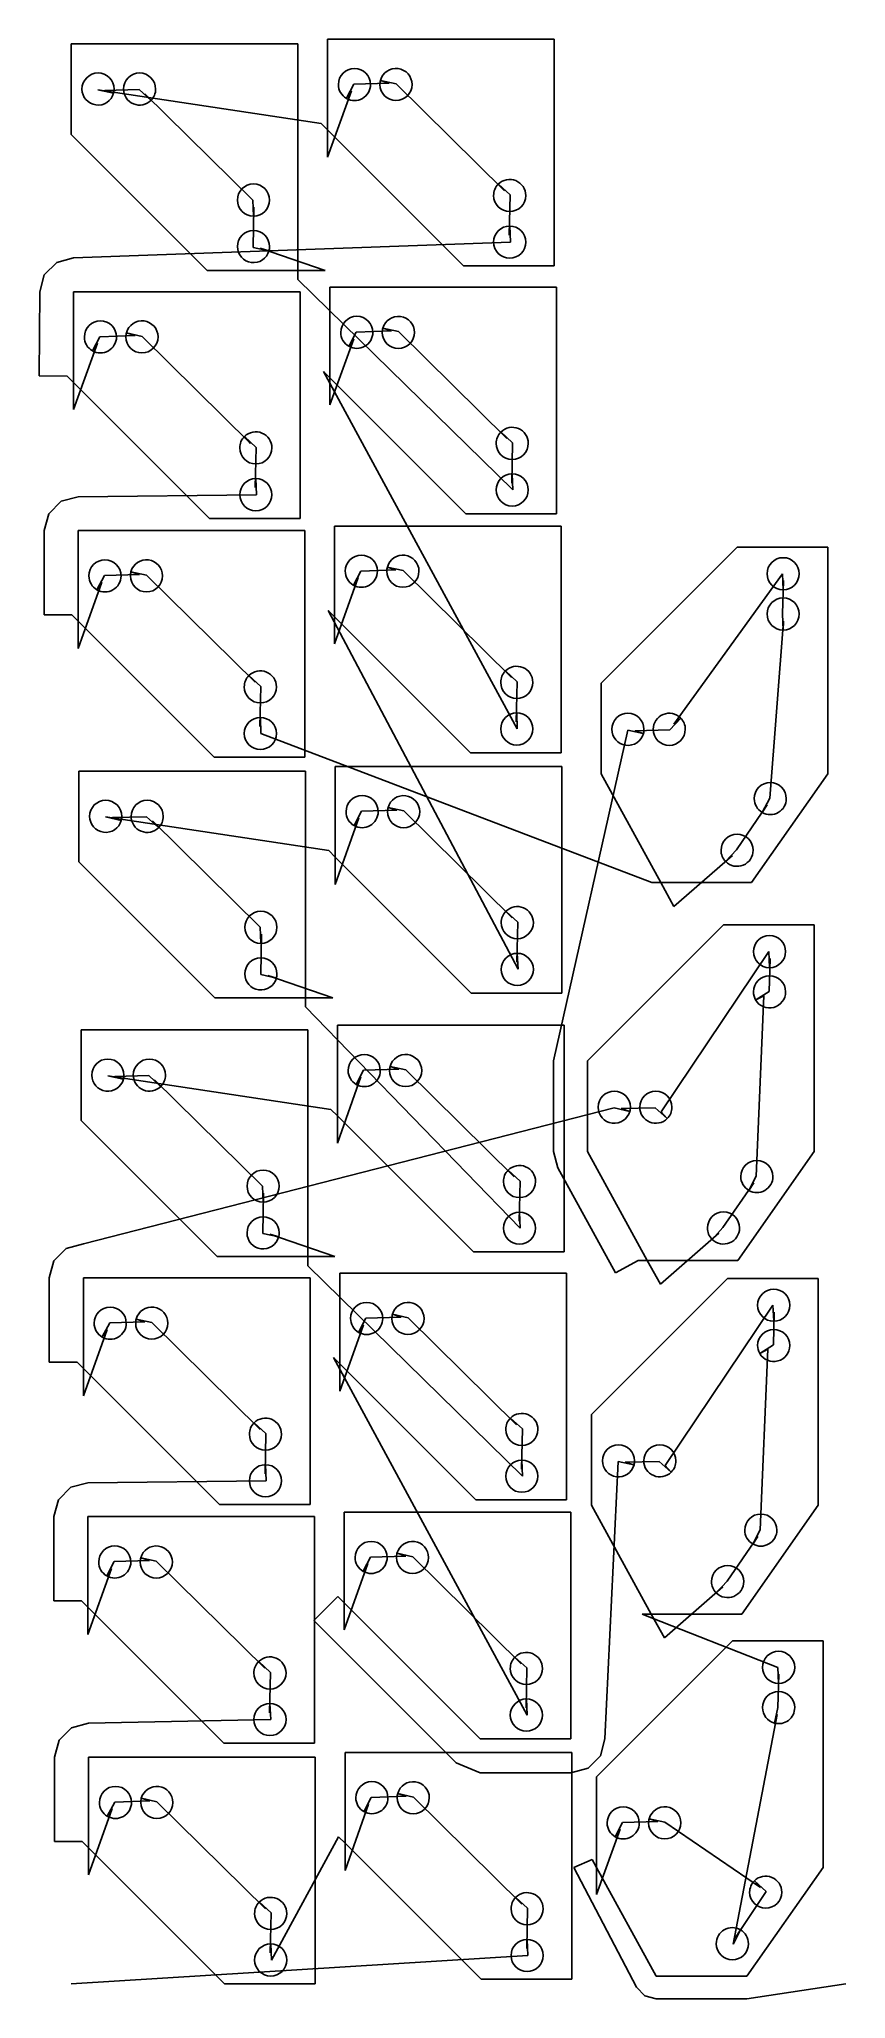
# Model space of a CAD drawing. Header units: inches. Extents: x 0.1 to 4.6, y 0.1 to 10.9.
import ezdxf

# ---------------------------------------------------------------- set-up
doc = ezdxf.new("R2010")
doc.units = ezdxf.units.IN
doc.layers.get('0').update_dxf_attribs({"linetype": 'CONTINUOUS'})
doc.layers.add('3', color=7, linetype='CONTINUOUS')
doc.layers.add('9', color=7, linetype='CONTINUOUS')

msp = doc.modelspace()

# ---------------------------------------------------------------- linework, layer by layer
at = {"color": 0, "linetype": 'CONTINUOUS'}
for p, q in [((1.689, 10.47), (0.457, 10.656)), ((0.496, 10.652), (0.684, 10.657)), ((0.716, 10.634), (1.311, 10.048)), ((1.855, 10.651), (1.724, 10.285)), ((2.063, 10.693), (1.869, 10.687)), ((2.7, 10.099), (2.102, 10.689)), ((2.726, 9.855), (2.731, 10.076)), ((1.317, 10.009), (1.314, 9.787)), ((0.23, 9.704), (0.323, 9.73)), ((0.323, 9.73), (2.732, 9.816)), ((1.352, 9.783), (1.71, 9.66)), ((0.136, 9.542), (0.161, 9.636)), ((0.161, 9.636), (0.23, 9.704)), ((0.133, 9.078), (0.136, 9.542)), ((1.56, 9.61), (2.745, 8.449)), ((0.662, 9.3), (0.468, 9.294)), ((1.299, 8.706), (0.701, 9.296)), ((2.076, 9.326), (1.882, 9.32)), ((2.713, 8.732), (2.115, 9.322)), ((0.454, 9.258), (0.323, 8.892)), ((1.868, 9.283), (1.737, 8.918)), ((0.288, 9.077), (0.133, 9.078)), ((1.702, 9.103), (2.77, 7.131)), ((1.325, 8.462), (1.33, 8.683)), ((2.739, 8.487), (2.744, 8.709)), ((0.186, 8.318), (0.255, 8.387)), ((0.255, 8.387), (0.348, 8.412)), ((0.348, 8.412), (1.331, 8.423)), ((0.161, 8.225), (0.186, 8.318)), ((0.161, 7.76), (0.161, 8.225)), ((2.101, 8.008), (1.907, 8.002)), ((2.738, 7.414), (2.14, 8.004)), ((0.479, 7.941), (0.348, 7.575)), ((0.687, 7.983), (0.493, 7.977)), ((1.324, 7.389), (0.726, 7.979)), ((1.893, 7.966), (1.762, 7.6)), ((3.634, 7.158), (4.232, 7.987)), ((4.238, 7.949), (4.232, 7.765)), ((1.727, 7.785), (2.774, 5.806)), ((0.313, 7.76), (0.161, 7.76)), ((4.238, 7.726), (4.162, 6.749)), ((1.35, 7.144), (1.355, 7.366)), ((2.764, 7.17), (2.769, 7.391)), ((3.512, 6.284), (1.356, 7.106)), ((2.97, 5.3), (3.379, 7.125)), ((3.418, 7.121), (3.611, 7.126)), ((4.148, 6.712), (3.979, 6.465)), ((1.731, 6.46), (0.499, 6.646)), ((0.538, 6.642), (0.726, 6.647)), ((0.758, 6.624), (1.352, 6.037)), ((1.897, 6.64), (1.766, 6.274)), ((2.105, 6.683), (1.911, 6.677)), ((2.741, 6.089), (2.144, 6.679)), ((3.956, 6.434), (3.634, 6.152)), ((2.768, 5.844), (2.773, 6.066)), ((1.359, 5.999), (1.355, 5.776)), ((3.563, 5.019), (4.158, 5.903)), ((4.164, 5.865), (4.159, 5.684)), ((1.394, 5.772), (1.752, 5.649)), ((4.129, 5.66), (4.088, 4.665)), ((1.602, 5.599), (2.786, 4.378)), ((2.97, 4.8), (2.97, 5.3)), ((1.742, 5.032), (0.511, 5.218)), ((0.55, 5.214), (0.738, 5.219)), ((0.769, 5.196), (1.364, 4.61)), ((1.908, 5.213), (1.778, 4.847)), ((2.117, 5.255), (1.922, 5.249)), ((2.753, 4.661), (2.155, 5.251)), ((0.377, 4.291), (3.304, 5.041)), ((3.343, 5.037), (3.531, 5.042)), ((2.993, 4.71), (2.97, 4.8)), ((3.311, 4.131), (2.993, 4.71)), ((1.37, 4.571), (1.367, 4.349)), ((2.78, 4.417), (2.785, 4.638)), ((4.074, 4.628), (3.904, 4.381)), ((1.406, 4.345), (1.764, 4.221)), ((3.881, 4.35), (3.559, 4.069)), ((0.215, 4.198), (0.283, 4.266)), ((0.283, 4.266), (0.377, 4.291)), ((0.189, 4.104), (0.215, 4.198)), ((1.614, 4.171), (2.799, 3.011)), ((3.437, 4.2), (3.311, 4.131)), ((0.189, 3.639), (0.189, 4.104)), ((3.585, 3.069), (4.18, 3.953)), ((4.186, 3.915), (4.182, 3.734)), ((0.508, 3.82), (0.377, 3.454)), ((0.716, 3.862), (0.522, 3.856)), ((1.352, 3.268), (0.754, 3.858)), ((1.921, 3.845), (1.791, 3.479)), ((2.13, 3.888), (1.935, 3.882)), ((2.766, 3.294), (2.168, 3.884)), ((4.151, 3.71), (4.11, 2.715)), ((0.342, 3.639), (0.189, 3.639)), ((1.756, 3.665), (2.824, 1.693)), ((1.379, 3.024), (1.384, 3.245)), ((2.793, 3.049), (2.798, 3.271)), ((3.253, 1.562), (3.327, 3.091)), ((3.365, 3.087), (3.553, 3.092)), ((0.24, 2.88), (0.308, 2.949)), ((0.308, 2.949), (0.402, 2.974)), ((0.402, 2.974), (1.385, 2.985)), ((0.214, 2.787), (0.24, 2.88)), ((0.214, 2.322), (0.214, 2.787)), ((4.096, 2.678), (3.927, 2.431)), ((0.533, 2.502), (0.402, 2.137)), ((0.741, 2.545), (0.547, 2.539)), ((1.377, 1.951), (0.779, 2.541)), ((1.946, 2.528), (1.816, 2.162)), ((2.155, 2.57), (1.96, 2.564)), ((2.791, 1.976), (2.193, 2.566)), ((3.904, 2.4), (3.582, 2.119)), ((0.367, 2.322), (0.214, 2.322)), ((1.781, 2.347), (1.648, 2.215)), ((1.648, 2.215), (2.433, 1.429)), ((3.459, 2.25), (4.207, 1.956)), ((2.818, 1.732), (2.823, 1.953)), ((1.404, 1.706), (1.409, 1.928)), ((4.213, 1.918), (4.207, 1.735)), ((0.243, 1.555), (0.312, 1.623)), ((0.312, 1.623), (0.406, 1.648)), ((0.406, 1.648), (1.41, 1.668)), ((4.203, 1.696), (3.96, 0.43)), ((0.218, 1.461), (0.243, 1.555)), ((3.228, 1.468), (3.253, 1.562)), ((0.218, 0.996), (0.218, 1.461)), ((2.433, 1.429), (2.566, 1.374)), ((3.16, 1.4), (3.228, 1.468)), ((2.566, 1.374), (3.066, 1.374)), ((3.066, 1.374), (3.16, 1.4)), ((0.744, 1.219), (0.55, 1.213)), ((1.381, 0.625), (0.783, 1.215)), ((1.95, 1.202), (1.82, 0.836)), ((2.158, 1.245), (1.964, 1.239)), ((2.795, 0.65), (2.197, 1.24)), ((0.536, 1.177), (0.406, 0.811)), ((3.545, 1.106), (3.351, 1.1)), ((4.111, 0.742), (3.584, 1.102)), ((0.37, 0.996), (0.218, 0.996)), ((1.784, 1.022), (1.414, 0.342)), ((3.337, 1.063), (3.206, 0.703)), ((3.182, 0.897), (3.081, 0.853)), ((3.081, 0.853), (3.427, 0.193)), ((3.974, 0.466), (4.143, 0.719)), ((1.408, 0.381), (1.413, 0.602)), ((2.822, 0.406), (2.827, 0.627)), ((0.31, 0.211), (2.828, 0.367)), ((3.427, 0.193), (3.473, 0.145)), ((3.473, 0.145), (3.536, 0.128)), ((3.536, 0.128), (4.036, 0.128)), ((4.036, 0.128), (4.582, 0.211))]:
    msp.add_line(p, q, dxfattribs=at)
at = {"layer": '3', "color": 3, "linetype": 'CONTINUOUS'}
for p, q in [((1.724, 10.435), (1.724, 10.935)), ((1.724, 10.935), (2.974, 10.935)), ((2.974, 10.935), (2.974, 9.685)), ((0.31, 10.41), (0.31, 10.91)), ((0.31, 10.91), (1.56, 10.91)), ((1.56, 10.91), (1.56, 9.66)), ((1.06, 9.66), (0.31, 10.41)), ((2.474, 9.685), (1.724, 10.435)), ((1.56, 9.66), (1.06, 9.66)), ((2.974, 9.685), (2.474, 9.685)), ((0.323, 9.042), (0.323, 9.542)), ((0.323, 9.542), (1.573, 9.542)), ((1.573, 9.542), (1.573, 8.292)), ((1.737, 9.068), (1.737, 9.568)), ((1.737, 9.568), (2.987, 9.568)), ((2.987, 9.568), (2.987, 8.318)), ((1.073, 8.292), (0.323, 9.042)), ((2.487, 8.318), (1.737, 9.068)), ((0.348, 7.725), (0.348, 8.225)), ((0.348, 8.225), (1.598, 8.225)), ((1.573, 8.292), (1.073, 8.292)), ((1.598, 8.225), (1.598, 6.975)), ((1.762, 7.75), (1.762, 8.25)), ((1.762, 8.25), (3.012, 8.25)), ((2.987, 8.318), (2.487, 8.318)), ((3.012, 8.25), (3.012, 7)), ((3.232, 7.384), (3.982, 8.134)), ((3.982, 8.134), (4.482, 8.134)), ((4.482, 8.134), (4.482, 6.884)), ((1.098, 6.975), (0.348, 7.725)), ((2.512, 7), (1.762, 7.75)), ((3.232, 6.884), (3.232, 7.384)), ((1.598, 6.975), (1.098, 6.975)), ((1.766, 6.424), (1.766, 6.924)), ((1.766, 6.924), (3.016, 6.924)), ((3.012, 7), (2.512, 7)), ((3.016, 6.924), (3.016, 5.674)), ((0.352, 6.399), (0.352, 6.899)), ((0.352, 6.899), (1.602, 6.899)), ((1.602, 6.899), (1.602, 5.649)), ((3.562, 6.284), (3.232, 6.884)), ((4.482, 6.884), (4.062, 6.284)), ((1.102, 5.649), (0.352, 6.399)), ((2.516, 5.674), (1.766, 6.424)), ((4.062, 6.284), (3.562, 6.284)), ((3.157, 5.3), (3.907, 6.05)), ((3.907, 6.05), (4.407, 6.05)), ((4.407, 6.05), (4.407, 4.8)), ((1.602, 5.649), (1.102, 5.649)), ((3.016, 5.674), (2.516, 5.674)), ((0.364, 4.971), (0.364, 5.471)), ((0.364, 5.471), (1.614, 5.471)), ((1.614, 5.471), (1.614, 4.221)), ((1.778, 4.997), (1.778, 5.497)), ((1.778, 5.497), (3.028, 5.497)), ((3.028, 5.497), (3.028, 4.247)), ((3.157, 4.8), (3.157, 5.3)), ((1.114, 4.221), (0.364, 4.971)), ((2.528, 4.247), (1.778, 4.997)), ((3.487, 4.2), (3.157, 4.8)), ((4.407, 4.8), (3.987, 4.2)), ((1.614, 4.221), (1.114, 4.221)), ((3.028, 4.247), (2.528, 4.247)), ((1.791, 3.629), (1.791, 4.129)), ((1.791, 4.129), (3.041, 4.129)), ((3.041, 4.129), (3.041, 2.879)), ((3.987, 4.2), (3.487, 4.2)), ((0.377, 3.604), (0.377, 4.104)), ((0.377, 4.104), (1.627, 4.104)), ((1.627, 4.104), (1.627, 2.854)), ((3.18, 3.35), (3.93, 4.1)), ((3.93, 4.1), (4.43, 4.1)), ((4.43, 4.1), (4.43, 2.85)), ((1.127, 2.854), (0.377, 3.604)), ((2.541, 2.879), (1.791, 3.629)), ((3.18, 2.85), (3.18, 3.35)), ((1.627, 2.854), (1.127, 2.854)), ((1.816, 2.312), (1.816, 2.812)), ((1.816, 2.812), (3.066, 2.812)), ((3.041, 2.879), (2.541, 2.879)), ((3.066, 2.812), (3.066, 1.562)), ((3.509, 2.25), (3.18, 2.85)), ((4.43, 2.85), (4.009, 2.25)), ((0.402, 2.287), (0.402, 2.787)), ((0.402, 2.787), (1.652, 2.787)), ((1.652, 2.787), (1.652, 1.537)), ((1.152, 1.537), (0.402, 2.287)), ((2.566, 1.562), (1.816, 2.312)), ((4.009, 2.25), (3.509, 2.25)), ((3.206, 1.353), (3.956, 2.103)), ((3.956, 2.103), (4.456, 2.103)), ((4.456, 2.103), (4.456, 0.853)), ((1.652, 1.537), (1.152, 1.537)), ((3.066, 1.562), (2.566, 1.562)), ((0.406, 0.961), (0.406, 1.461)), ((0.406, 1.461), (1.656, 1.461)), ((1.656, 1.461), (1.656, 0.211)), ((1.82, 0.986), (1.82, 1.486)), ((1.82, 1.486), (3.07, 1.486)), ((3.07, 1.486), (3.07, 0.236)), ((3.206, 0.853), (3.206, 1.353)), ((2.57, 0.236), (1.82, 0.986)), ((1.156, 0.211), (0.406, 0.961)), ((3.536, 0.253), (3.206, 0.853)), ((4.456, 0.853), (4.036, 0.253)), ((3.07, 0.236), (2.57, 0.236)), ((4.036, 0.253), (3.536, 0.253)), ((1.656, 0.211), (1.156, 0.211))]:
    msp.add_line(p, q, dxfattribs=at)
for centre, start, end in [((0.458, 10.66), 360, 180), ((0.687, 10.66), 360, 180), ((1.872, 10.685), 360, 180), ((2.101, 10.685), 165, 180), ((2.101, 10.685), 360, 165), ((0.458, 10.66), 180, 345), ((0.458, 10.66), 345, 0), ((0.687, 10.66), 180, 315), ((0.687, 10.66), 315, 0), ((1.872, 10.685), 180, 240), ((1.872, 10.685), 240, 0), ((2.101, 10.685), 180, 360), ((2.728, 10.073), 360, 135), ((1.315, 10.048), 360, 180), ((2.728, 10.073), 135, 180), ((2.728, 10.073), 180, 360), ((1.315, 10.048), 180, 270), ((1.315, 10.048), 270, 0), ((1.315, 9.791), 360, 180), ((2.728, 9.816), 90, 180), ((2.728, 9.816), 360, 90), ((1.315, 9.791), 180, 345), ((1.315, 9.791), 345, 0), ((2.728, 9.816), 180, 0), ((1.885, 9.318), 360, 180), ((2.114, 9.318), 360, 165), ((0.471, 9.293), 0, 180), ((0.7, 9.293), 165, 180), ((0.7, 9.293), 360, 165), ((1.885, 9.318), 180, 240), ((1.885, 9.318), 240, 0), ((2.114, 9.318), 165, 180), ((2.114, 9.318), 180, 360), ((0.471, 9.293), 180, 240), ((0.471, 9.293), 240, 0), ((0.7, 9.293), 180, 360), ((1.328, 8.681), 360, 135), ((2.742, 8.706), 135, 180), ((2.742, 8.706), 360, 135), ((1.328, 8.681), 135, 180), ((1.328, 8.681), 180, 360), ((2.742, 8.706), 180, 360), ((1.328, 8.423), 90, 180), ((1.328, 8.423), 360, 90), ((2.742, 8.449), 90, 180), ((2.742, 8.449), 180, 360), ((2.742, 8.449), 360, 90), ((1.328, 8.423), 180, 360), ((0.496, 7.975), 360, 180), ((0.725, 7.975), 165, 180), ((0.725, 7.975), 360, 165), ((1.91, 8.001), 0, 180), ((1.91, 8.001), 180, 240), ((1.91, 8.001), 240, 0), ((2.139, 8.001), 165, 180), ((2.139, 8.001), 180, 0), ((2.139, 8.001), 360, 165), ((4.236, 7.987), 360, 180), ((0.496, 7.975), 180, 240), ((0.496, 7.975), 240, 0), ((0.725, 7.975), 180, 360), ((4.236, 7.987), 180, 270), ((4.236, 7.987), 270, 0), ((4.236, 7.765), 360, 180), ((4.236, 7.765), 180, 270), ((4.236, 7.765), 270, 0), ((2.767, 7.388), 360, 135), ((1.353, 7.363), 135, 180), ((1.353, 7.363), 180, 360), ((1.353, 7.363), 360, 135), ((2.767, 7.388), 135, 180), ((2.767, 7.388), 180, 0), ((1.353, 7.106), 90, 180), ((1.353, 7.106), 360, 90), ((2.767, 7.131), 90, 180), ((2.767, 7.131), 360, 90), ((3.38, 7.129), 0, 180), ((3.608, 7.129), 45, 180), ((3.608, 7.129), 360, 45), ((1.353, 7.106), 180, 360), ((2.767, 7.131), 180, 0), ((3.38, 7.129), 180, 345), ((3.38, 7.129), 345, 0), ((3.608, 7.129), 180, 360), ((4.165, 6.747), 360, 180), ((0.5, 6.649), 360, 180), ((0.729, 6.649), 360, 180), ((1.914, 6.675), 360, 180), ((2.143, 6.675), 360, 165), ((4.165, 6.747), 180, 240), ((4.165, 6.747), 240, 0), ((0.5, 6.649), 180, 345), ((0.5, 6.649), 345, 0), ((0.729, 6.649), 180, 315), ((0.729, 6.649), 315, 0), ((1.914, 6.675), 180, 240), ((1.914, 6.675), 240, 0), ((2.143, 6.675), 165, 180), ((2.143, 6.675), 180, 360), ((3.982, 6.462), 360, 180), ((3.982, 6.462), 180, 225), ((3.982, 6.462), 225, 0), ((1.356, 6.037), 360, 180), ((2.77, 6.063), 135, 180), ((2.77, 6.063), 180, 360), ((2.77, 6.063), 360, 135), ((1.356, 6.037), 180, 270), ((1.356, 6.037), 270, 0), ((4.161, 5.903), 360, 180), ((1.356, 5.78), 360, 180), ((2.77, 5.805), 90, 180), ((2.77, 5.805), 360, 90), ((4.161, 5.903), 180, 270), ((4.161, 5.903), 270, 0), ((1.356, 5.78), 180, 345), ((1.356, 5.78), 345, 0), ((2.77, 5.805), 180, 0), ((4.161, 5.681), 360, 180), ((4.161, 5.681), 180, 210), ((4.161, 5.681), 210, 0), ((0.512, 5.222), 360, 180), ((0.741, 5.222), 360, 180), ((1.926, 5.247), 360, 180), ((2.154, 5.247), 360, 165), ((0.512, 5.222), 180, 345), ((0.512, 5.222), 345, 0), ((0.741, 5.222), 180, 315), ((0.741, 5.222), 315, 0), ((1.926, 5.247), 180, 240), ((1.926, 5.247), 240, 0), ((2.154, 5.247), 165, 180), ((2.154, 5.247), 180, 360), ((3.305, 5.045), 360, 180), ((3.534, 5.045), 360, 180), ((3.305, 5.045), 180, 345), ((3.305, 5.045), 345, 0), ((3.534, 5.045), 180, 315), ((3.534, 5.045), 315, 0), ((1.368, 4.61), 360, 180), ((2.782, 4.635), 135, 180), ((2.782, 4.635), 360, 135), ((4.091, 4.663), 360, 180), ((4.091, 4.663), 180, 240), ((4.091, 4.663), 240, 0), ((1.368, 4.61), 180, 270), ((1.368, 4.61), 270, 0), ((2.782, 4.635), 180, 360), ((1.368, 4.352), 360, 180), ((2.782, 4.378), 90, 180), ((2.782, 4.378), 360, 90), ((3.907, 4.379), 360, 180), ((1.368, 4.352), 180, 345), ((1.368, 4.352), 345, 0), ((2.782, 4.378), 180, 360), ((3.907, 4.379), 180, 225), ((3.907, 4.379), 225, 0), ((4.184, 3.953), 360, 180), ((0.525, 3.854), 360, 180), ((0.754, 3.854), 360, 165), ((1.939, 3.88), 360, 180), ((2.167, 3.88), 165, 180), ((2.167, 3.88), 360, 165), ((4.184, 3.953), 180, 270), ((4.184, 3.953), 270, 0), ((0.525, 3.854), 180, 240), ((0.525, 3.854), 240, 0), ((0.754, 3.854), 165, 180), ((0.754, 3.854), 180, 360), ((1.939, 3.88), 180, 240), ((1.939, 3.88), 240, 0), ((2.167, 3.88), 180, 360), ((4.184, 3.731), 360, 180), ((4.184, 3.731), 180, 210), ((4.184, 3.731), 210, 0), ((2.795, 3.268), 360, 135), ((1.381, 3.242), 135, 180), ((1.381, 3.242), 180, 360), ((1.381, 3.242), 360, 135), ((2.795, 3.268), 135, 180), ((2.795, 3.268), 180, 360), ((3.328, 3.095), 360, 180), ((3.556, 3.095), 360, 180), ((1.381, 2.985), 90, 180), ((1.381, 2.985), 360, 90), ((2.795, 3.01), 90, 180), ((2.795, 3.01), 360, 90), ((3.328, 3.095), 180, 345), ((3.328, 3.095), 345, 0), ((3.556, 3.095), 180, 315), ((3.556, 3.095), 315, 0), ((1.381, 2.985), 180, 360), ((2.795, 3.01), 180, 360), ((4.113, 2.713), 360, 180), ((4.113, 2.713), 180, 240), ((4.113, 2.713), 240, 0), ((0.55, 2.537), 360, 180), ((0.779, 2.537), 360, 165), ((1.964, 2.562), 360, 180), ((2.192, 2.562), 360, 165), ((0.55, 2.537), 180, 240), ((0.55, 2.537), 240, 0), ((0.779, 2.537), 165, 180), ((0.779, 2.537), 180, 360), ((1.964, 2.562), 180, 240), ((1.964, 2.562), 240, 0), ((2.192, 2.562), 165, 180), ((2.192, 2.562), 180, 360), ((3.93, 2.429), 360, 180), ((3.93, 2.429), 180, 225), ((3.93, 2.429), 225, 0), ((1.406, 1.925), 135, 180), ((1.406, 1.925), 360, 135), ((2.82, 1.95), 135, 180), ((2.82, 1.95), 180, 360), ((2.82, 1.95), 360, 135), ((4.211, 1.956), 360, 180), ((4.211, 1.956), 180, 270), ((4.211, 1.956), 270, 0), ((1.406, 1.925), 180, 360), ((1.406, 1.668), 90, 180), ((1.406, 1.668), 360, 90), ((2.82, 1.693), 90, 180), ((2.82, 1.693), 360, 90), ((4.211, 1.734), 360, 180), ((4.211, 1.734), 180, 255), ((4.211, 1.734), 255, 0), ((1.406, 1.668), 180, 360), ((2.82, 1.693), 180, 360), ((0.554, 1.211), 360, 180), ((0.782, 1.211), 360, 165), ((1.968, 1.237), 360, 180), ((2.196, 1.237), 360, 165), ((0.554, 1.211), 180, 240), ((0.554, 1.211), 240, 0), ((0.782, 1.211), 165, 180), ((0.782, 1.211), 180, 360), ((1.968, 1.237), 180, 240), ((1.968, 1.237), 240, 0), ((2.196, 1.237), 165, 180), ((2.196, 1.237), 180, 360), ((3.354, 1.098), 360, 180), ((3.354, 1.098), 180, 240), ((3.354, 1.098), 240, 0), ((3.583, 1.098), 165, 180), ((3.583, 1.098), 180, 360), ((3.583, 1.098), 360, 165), ((4.14, 0.716), 135, 180), ((4.14, 0.716), 360, 135), ((1.41, 0.599), 135, 180), ((1.41, 0.599), 360, 135), ((2.824, 0.625), 135, 180), ((2.824, 0.625), 360, 135), ((4.14, 0.716), 180, 360), ((1.41, 0.599), 180, 360), ((2.824, 0.625), 180, 360), ((2.824, 0.367), 90, 180), ((2.824, 0.367), 360, 90), ((3.956, 0.432), 60, 180), ((3.956, 0.432), 360, 60), ((1.41, 0.342), 90, 180), ((1.41, 0.342), 180, 360), ((1.41, 0.342), 360, 90), ((2.824, 0.367), 180, 360), ((3.956, 0.432), 180, 360)]:
    msp.add_arc(centre, 0.0886, start, end, dxfattribs=at)
at = {"layer": '9', "color": 9, "linetype": 'CONTINUOUS'}
for p, q in [((2.102, 10.689), (2.015, 10.708)), ((2.015, 10.708), (2.063, 10.693)), ((0.457, 10.656), (0.544, 10.637)), ((0.544, 10.637), (0.496, 10.652)), ((0.684, 10.657), (0.75, 10.597)), ((0.75, 10.597), (0.716, 10.634)), ((1.869, 10.687), (1.828, 10.609)), ((1.828, 10.609), (1.855, 10.651)), ((1.724, 10.435), (1.689, 10.47)), ((1.724, 10.285), (1.724, 10.435)), ((2.731, 10.076), (2.666, 10.136)), ((2.666, 10.136), (2.7, 10.099)), ((1.311, 10.048), (1.315, 9.959)), ((1.315, 9.959), (1.317, 10.009)), ((2.728, 9.905), (2.726, 9.855)), ((2.732, 9.816), (2.728, 9.905)), ((1.314, 9.787), (1.4, 9.768)), ((1.4, 9.768), (1.352, 9.783)), ((1.71, 9.66), (1.56, 9.66)), ((1.56, 9.66), (1.56, 9.61)), ((0.468, 9.294), (0.427, 9.216)), ((0.701, 9.296), (0.614, 9.315)), ((0.614, 9.315), (0.662, 9.3)), ((1.882, 9.32), (1.841, 9.241)), ((2.115, 9.322), (2.028, 9.341)), ((2.028, 9.341), (2.076, 9.326)), ((0.427, 9.216), (0.454, 9.258)), ((1.841, 9.241), (1.868, 9.283)), ((1.737, 9.068), (1.702, 9.103)), ((0.323, 9.042), (0.288, 9.077)), ((0.323, 8.892), (0.323, 9.042)), ((1.737, 8.918), (1.737, 9.068)), ((2.744, 8.709), (2.679, 8.769)), ((2.679, 8.769), (2.713, 8.732)), ((1.33, 8.683), (1.265, 8.743)), ((1.265, 8.743), (1.299, 8.706)), ((1.328, 8.512), (1.325, 8.462)), ((1.331, 8.423), (1.328, 8.512)), ((2.742, 8.537), (2.739, 8.487)), ((2.745, 8.449), (2.742, 8.537)), ((0.726, 7.979), (0.639, 7.998)), ((0.639, 7.998), (0.687, 7.983)), ((1.907, 8.002), (1.866, 7.924)), ((2.14, 8.004), (2.053, 8.023)), ((2.053, 8.023), (2.101, 8.008)), ((0.493, 7.977), (0.452, 7.898)), ((0.452, 7.898), (0.479, 7.941)), ((1.866, 7.924), (1.893, 7.966)), ((4.232, 7.987), (4.236, 7.899)), ((4.236, 7.899), (4.238, 7.949)), ((1.762, 7.75), (1.727, 7.785)), ((0.348, 7.725), (0.313, 7.76)), ((0.348, 7.575), (0.348, 7.725)), ((1.762, 7.6), (1.762, 7.75)), ((4.232, 7.765), (4.236, 7.676)), ((4.236, 7.676), (4.238, 7.726)), ((1.355, 7.366), (1.29, 7.426)), ((1.29, 7.426), (1.324, 7.389)), ((2.769, 7.391), (2.704, 7.451)), ((2.704, 7.451), (2.738, 7.414)), ((1.353, 7.194), (1.35, 7.144)), ((1.356, 7.106), (1.353, 7.194)), ((2.767, 7.22), (2.764, 7.17)), ((2.77, 7.131), (2.767, 7.22)), ((3.611, 7.126), (3.671, 7.191)), ((3.671, 7.191), (3.634, 7.158)), ((3.379, 7.125), (3.465, 7.106)), ((3.465, 7.106), (3.418, 7.121)), ((4.162, 6.749), (4.121, 6.67)), ((4.121, 6.67), (4.148, 6.712)), ((0.499, 6.646), (0.586, 6.626)), ((0.586, 6.626), (0.538, 6.642)), ((0.726, 6.647), (0.791, 6.587)), ((0.791, 6.587), (0.758, 6.624)), ((1.911, 6.677), (1.87, 6.598)), ((1.87, 6.598), (1.897, 6.64)), ((2.144, 6.679), (2.057, 6.698)), ((2.057, 6.698), (2.105, 6.683)), ((1.766, 6.424), (1.731, 6.46)), ((1.766, 6.274), (1.766, 6.424)), ((3.979, 6.465), (3.919, 6.4)), ((3.919, 6.4), (3.956, 6.434)), ((3.562, 6.284), (3.512, 6.284)), ((3.634, 6.152), (3.562, 6.284)), ((2.773, 6.066), (2.708, 6.125)), ((2.708, 6.125), (2.741, 6.089)), ((1.352, 6.037), (1.356, 5.949)), ((1.356, 5.949), (1.359, 5.999)), ((2.77, 5.894), (2.768, 5.844)), ((2.774, 5.806), (2.77, 5.894)), ((4.158, 5.903), (4.161, 5.815)), ((4.161, 5.815), (4.164, 5.865)), ((1.355, 5.776), (1.442, 5.757)), ((1.442, 5.757), (1.394, 5.772)), ((1.752, 5.649), (1.602, 5.649)), ((1.602, 5.649), (1.602, 5.599)), ((4.159, 5.684), (4.085, 5.637)), ((4.085, 5.637), (4.129, 5.66)), ((0.511, 5.218), (0.597, 5.199)), ((0.597, 5.199), (0.55, 5.214)), ((0.738, 5.219), (0.803, 5.159)), ((0.803, 5.159), (0.769, 5.196)), ((1.922, 5.249), (1.882, 5.171)), ((1.882, 5.171), (1.908, 5.213)), ((2.155, 5.251), (2.069, 5.27)), ((2.069, 5.27), (2.117, 5.255)), ((1.778, 4.997), (1.742, 5.032)), ((1.778, 4.847), (1.778, 4.997)), ((3.304, 5.041), (3.391, 5.022)), ((3.391, 5.022), (3.343, 5.037)), ((3.531, 5.042), (3.596, 4.982)), ((3.596, 4.982), (3.563, 5.019)), ((2.785, 4.638), (2.719, 4.698)), ((2.719, 4.698), (2.753, 4.661)), ((4.088, 4.665), (4.047, 4.586)), ((1.364, 4.61), (1.368, 4.521)), ((1.368, 4.521), (1.37, 4.571)), ((4.047, 4.586), (4.074, 4.628)), ((2.782, 4.466), (2.78, 4.417)), ((2.786, 4.378), (2.782, 4.466)), ((1.367, 4.349), (1.454, 4.33)), ((1.454, 4.33), (1.406, 4.345)), ((3.904, 4.381), (3.845, 4.316)), ((3.845, 4.316), (3.881, 4.35)), ((1.764, 4.221), (1.614, 4.221)), ((1.614, 4.221), (1.614, 4.171)), ((3.487, 4.2), (3.437, 4.2)), ((3.559, 4.069), (3.487, 4.2)), ((2.168, 3.884), (2.082, 3.903)), ((2.082, 3.903), (2.13, 3.888)), ((4.18, 3.953), (4.184, 3.865)), ((4.184, 3.865), (4.186, 3.915)), ((0.522, 3.856), (0.481, 3.778)), ((0.481, 3.778), (0.508, 3.82)), ((0.754, 3.858), (0.668, 3.877)), ((0.668, 3.877), (0.716, 3.862)), ((1.935, 3.882), (1.895, 3.803)), ((1.895, 3.803), (1.921, 3.845)), ((4.182, 3.734), (4.107, 3.687)), ((4.107, 3.687), (4.151, 3.71)), ((0.377, 3.604), (0.342, 3.639)), ((0.377, 3.454), (0.377, 3.604)), ((1.791, 3.629), (1.756, 3.665)), ((1.791, 3.479), (1.791, 3.629)), ((1.384, 3.245), (1.319, 3.305)), ((1.319, 3.305), (1.352, 3.268)), ((2.798, 3.271), (2.732, 3.33)), ((2.732, 3.33), (2.766, 3.294)), ((1.381, 3.074), (1.379, 3.024)), ((1.385, 2.985), (1.381, 3.074)), ((2.795, 3.099), (2.793, 3.049)), ((2.799, 3.011), (2.795, 3.099)), ((3.327, 3.091), (3.413, 3.072)), ((3.413, 3.072), (3.365, 3.087)), ((3.553, 3.092), (3.619, 3.032)), ((3.619, 3.032), (3.585, 3.069)), ((4.11, 2.715), (4.069, 2.636)), ((4.069, 2.636), (4.096, 2.678)), ((0.547, 2.539), (0.506, 2.46)), ((0.506, 2.46), (0.533, 2.502)), ((0.779, 2.541), (0.693, 2.56)), ((0.693, 2.56), (0.741, 2.545)), ((1.96, 2.564), (1.92, 2.486)), ((1.92, 2.486), (1.946, 2.528)), ((2.193, 2.566), (2.107, 2.585)), ((2.107, 2.585), (2.155, 2.57)), ((3.927, 2.431), (3.867, 2.366)), ((3.867, 2.366), (3.904, 2.4)), ((0.402, 2.287), (0.367, 2.322)), ((0.402, 2.137), (0.402, 2.287)), ((1.816, 2.312), (1.781, 2.347)), ((1.816, 2.162), (1.816, 2.312)), ((3.509, 2.25), (3.459, 2.25)), ((3.582, 2.119), (3.509, 2.25)), ((1.409, 1.928), (1.344, 1.988)), ((1.344, 1.988), (1.377, 1.951)), ((2.823, 1.953), (2.757, 2.013)), ((2.757, 2.013), (2.791, 1.976)), ((4.207, 1.956), (4.211, 1.868)), ((4.211, 1.868), (4.213, 1.918)), ((1.406, 1.756), (1.404, 1.706)), ((1.41, 1.668), (1.406, 1.756)), ((2.82, 1.782), (2.818, 1.732)), ((2.824, 1.693), (2.82, 1.782)), ((4.207, 1.735), (4.188, 1.648)), ((4.188, 1.648), (4.203, 1.696)), ((0.55, 1.213), (0.509, 1.135)), ((0.783, 1.215), (0.697, 1.234)), ((0.697, 1.234), (0.744, 1.219)), ((1.964, 1.239), (1.923, 1.16)), ((1.923, 1.16), (1.95, 1.202)), ((2.197, 1.24), (2.111, 1.26)), ((2.111, 1.26), (2.158, 1.245)), ((0.509, 1.135), (0.536, 1.177)), ((3.351, 1.1), (3.31, 1.021)), ((3.584, 1.102), (3.497, 1.121)), ((3.497, 1.121), (3.545, 1.106)), ((0.406, 0.961), (0.37, 0.996)), ((1.82, 0.986), (1.784, 1.022)), ((1.82, 0.836), (1.82, 0.986)), ((3.31, 1.021), (3.337, 1.063)), ((0.406, 0.811), (0.406, 0.961)), ((3.206, 0.853), (3.182, 0.897)), ((3.206, 0.703), (3.206, 0.853)), ((4.143, 0.719), (4.078, 0.779)), ((4.078, 0.779), (4.111, 0.742)), ((1.413, 0.602), (1.347, 0.662)), ((1.347, 0.662), (1.381, 0.625)), ((2.827, 0.627), (2.761, 0.687)), ((2.761, 0.687), (2.795, 0.65)), ((2.824, 0.456), (2.822, 0.406)), ((2.828, 0.367), (2.824, 0.456)), ((3.96, 0.43), (4.001, 0.508)), ((4.001, 0.508), (3.974, 0.466)), ((1.41, 0.431), (1.408, 0.381)), ((1.414, 0.342), (1.41, 0.431))]:
    msp.add_line(p, q, dxfattribs=at)

doc.saveas('drawing.dxf')
